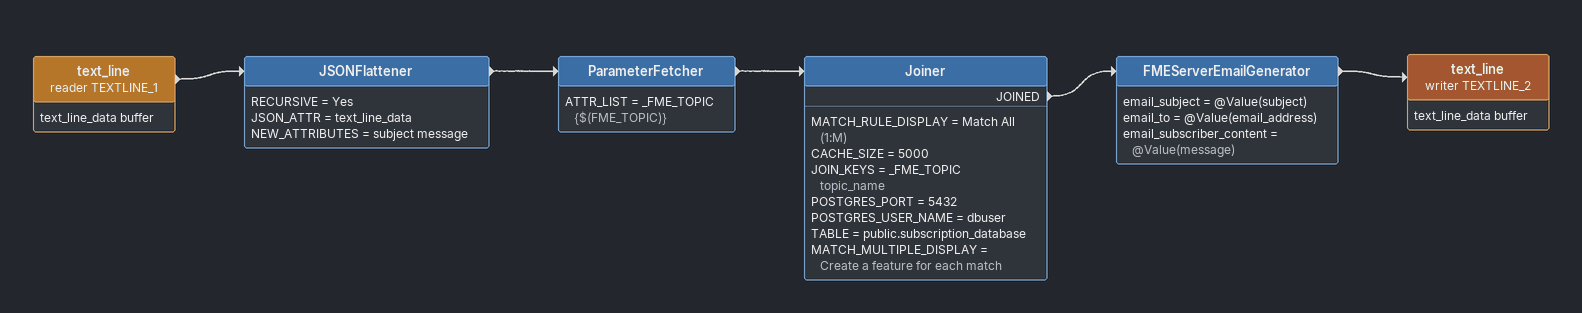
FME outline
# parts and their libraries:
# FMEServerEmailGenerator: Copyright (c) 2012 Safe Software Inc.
text_line (reader TEXTLINE_1)
    attributes: text_line_data buffer
    -> JSONFlattener
JSONFlattener
    RECURSIVE = Yes
    JSON_ATTR = text_line_data
    NEW_ATTRIBUTES = subject message
    -> ParameterFetcher
ParameterFetcher
    ATTR_LIST = _FME_TOPIC {$(FME_TOPIC)}
    -> Joiner
Joiner
    MATCH_RULE_DISPLAY = Match All (1:M)
    CACHE_SIZE = 5000
    JOIN_KEYS = _FME_TOPIC topic_name
    POSTGRES_PORT = 5432
    POSTGRES_USER_NAME = dbuser
    TABLE = public.subscription_database
    MATCH_MULTIPLE_DISPLAY = Create a feature for each match
    JOINED -> FMEServerEmailGenerator
FMEServerEmailGenerator
    email_subject = @Value(subject)
    email_to = @Value(email_address)
    email_subscriber_content = @Value(message)
    -> text_line (writer TEXTLINE_2)
text_line (writer TEXTLINE_2)
    attributes: text_line_data buffer
